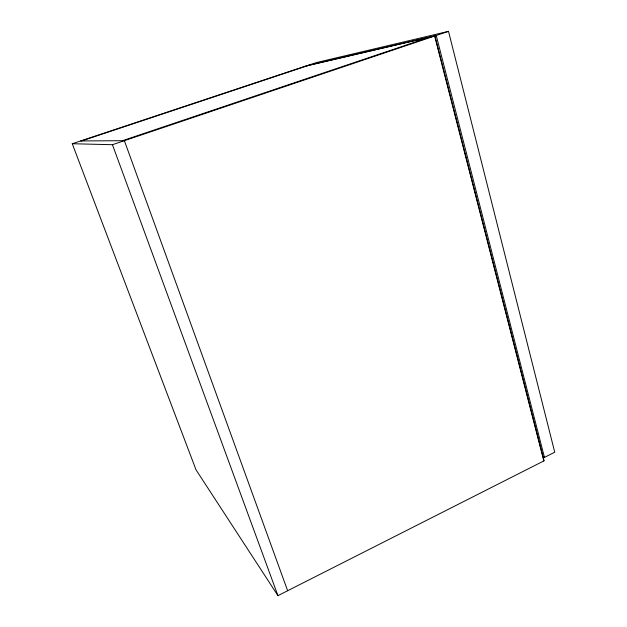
<?xml version="1.0" encoding="UTF-8"?>
<svg xmlns="http://www.w3.org/2000/svg" width="627" height="627" viewBox="0 0 627 627"><rect width="100%" height="100%" fill="white"/><g stroke="black" fill="none" stroke-linecap="round" stroke-linejoin="round"><path stroke-width="0.94" d="M542.739 456.448L544.44 457.404L554.738 452.2L448.501 31.35L316.47 62.559L307.277 65.623L436.235 35.488L448.501 31.35M305.388 66.156L72.262 143.732L196.016 469.811L277.941 595.65L544.095 460.798L434.95 35.919L305.145 66.235M122.5 140.691L429.566 37.181M72.262 143.732L112.437 144.704L434.95 35.919M81.541 140.942L308.186 65.506M80.624 140.95L124.365 140.683L287.644 590.736M112.437 144.704L277.941 595.65M436.235 35.488L544.44 457.404M434.629 36.029L543.828 460.939"/></g></svg>
